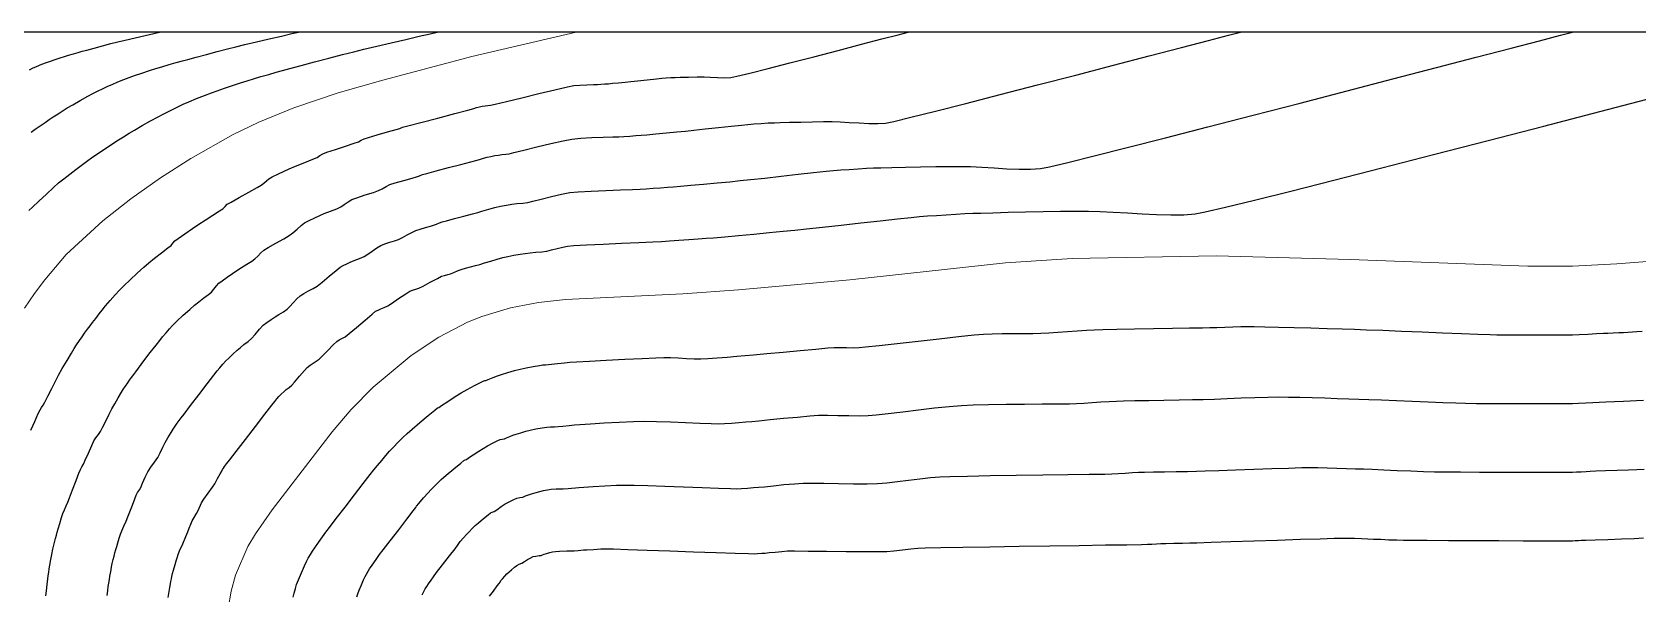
# Model space of a CAD drawing. Extents: x 27 to 849, y 0 to 853.
# Drawn here: x 492.7 to 583, y 821 to 852.5 of the extents above; entities that cross this region are included whole.
import ezdxf

# ---------------------------------------------------------------- set-up
doc = ezdxf.new("R2010")
doc.units = 0
doc.header["$LTSCALE"] = 2
for name, color, linetype in [('ARQ - PORTAS E ESQUADRIAS 1-50', 2, 'Continuous'), ('Curva 1 m', 5, 'Continuous'), ('Curva Mestra', 1, 'Continuous')]:
    doc.layers.add(name, color=color, linetype=linetype)

msp = doc.modelspace()

# ---------------------------------------------------------------- linework, layer by layer
at = {"layer": 'ARQ - PORTAS E ESQUADRIAS 1-50', "elevation": 45}
msp.add_lwpolyline([(848.941, 852.522), (26.505, 852.522), (26.505, 7.377), (848.941, 7.377)], close=True, dxfattribs=at)
at = {"layer": 'Curva 1 m', "linetype": 'Continuous', "lineweight": -3}
for points, elevation in [([(492.553, 842.498), (492.748, 842.684), (493.106, 843.021), (493.532, 843.42), (493.935, 843.791), (494.219, 844.045), (494.505, 844.28), (494.842, 844.546), (495.184, 844.807), (495.479, 845.029), (495.783, 845.25), (496.145, 845.506), (496.51, 845.76), (496.822, 845.973), (497.132, 846.178), (497.496, 846.413), (497.861, 846.644), (498.178, 846.839), (498.489, 847.021), (498.923, 847.269), (499.392, 847.534), (499.81, 847.767), (500.088, 847.918), (500.35, 848.051), (500.656, 848.201), (500.964, 848.348), (501.23, 848.471), (501.547, 848.607), (501.974, 848.785), (502.424, 848.967), (502.806, 849.115), (503.127, 849.23), (503.543, 849.372), (503.999, 849.525), (504.44, 849.669), (504.811, 849.787), (505.171, 849.897), (505.59, 850.021), (506.029, 850.148), (506.449, 850.268), (506.811, 850.369), (507.219, 850.48), (507.848, 850.649), (508.611, 850.852), (509.418, 851.064), (510.181, 851.262), (510.811, 851.423), (511.375, 851.56), (512.099, 851.731), (512.909, 851.921), (513.73, 852.112), (514.486, 852.287), (515.101, 852.429), (515.502, 852.522)], 66), ([(492.574, 850.412), (492.757, 850.496), (492.983, 850.593), (493.281, 850.715), (493.545, 850.819), (493.754, 850.893), (494.027, 850.985), (494.31, 851.078), (494.548, 851.155), (494.778, 851.225), (495.047, 851.304), (495.316, 851.381), (495.548, 851.446), (495.807, 851.516), (496.214, 851.625), (496.69, 851.751), (497.16, 851.874), (497.548, 851.972), (497.967, 852.074), (498.514, 852.202), (499.087, 852.335), (499.581, 852.45), (499.893, 852.522)], 68), ([(492.66, 830.148), (492.883, 830.651), (493.077, 831.083), (493.173, 831.291), (493.266, 831.426), (493.36, 831.56), (493.444, 831.724), (493.615, 832.067), (493.829, 832.495), (494.042, 832.918), (494.211, 833.242), (494.426, 833.622), (494.692, 834.076), (494.937, 834.487), (495.091, 834.741), (495.232, 834.956), (495.396, 835.199), (495.539, 835.406), (495.683, 835.604), (495.85, 835.828), (495.997, 836.024), (496.129, 836.198), (496.311, 836.438), (496.506, 836.691), (496.672, 836.902), (496.863, 837.134), (497.123, 837.443), (497.398, 837.763), (497.639, 838.027), (497.883, 838.269), (498.242, 838.608), (498.642, 838.979), (499.013, 839.316), (499.282, 839.554), (499.606, 839.816), (500.01, 840.127), (500.364, 840.398), (500.542, 840.538), (500.649, 840.663), (500.756, 840.788), (500.943, 840.926), (501.318, 841.192), (501.748, 841.491), (502.099, 841.731), (502.451, 841.959), (502.884, 842.232), (503.263, 842.471), (503.455, 842.598), (503.578, 842.723), (503.701, 842.847), (503.916, 842.973), (504.37, 843.227), (504.908, 843.526), (505.373, 843.787), (505.612, 843.926), (505.749, 844.038), (505.901, 844.174), (506.039, 844.283), (506.227, 844.384), (506.541, 844.538), (506.89, 844.703), (507.181, 844.836), (507.545, 844.988), (508.052, 845.193), (508.517, 845.38), (508.757, 845.481), (508.912, 845.586), (509.069, 845.689), (509.303, 845.772), (509.787, 845.933), (510.355, 846.12), (510.84, 846.28), (511.074, 846.361), (511.234, 846.445), (511.395, 846.528), (511.635, 846.602), (512.131, 846.746), (512.707, 846.912), (513.187, 847.05), (513.395, 847.11), (513.476, 847.143), (513.557, 847.175), (513.855, 847.254), (514.585, 847.446), (515.533, 847.695), (516.487, 847.946), (517.232, 848.142), (517.557, 848.228), (517.72, 848.278), (517.878, 848.324), (518.038, 848.356), (518.193, 848.382), (518.345, 848.399), (518.497, 848.416), (518.762, 848.479), (519.398, 848.631), (520.264, 848.839), (521.218, 849.067), (522.118, 849.279), (522.822, 849.44), (523.187, 849.516), (523.517, 849.546), (523.916, 849.564), (524.28, 849.574), (524.508, 849.582), (524.707, 849.595), (524.934, 849.611), (525.133, 849.626), (525.352, 849.645), (525.696, 849.675), (526.071, 849.71), (526.383, 849.74), (526.769, 849.781), (527.308, 849.841), (527.822, 849.898), (528.133, 849.93), (528.372, 849.948), (528.644, 849.965), (528.883, 849.977), (529.165, 849.986), (529.621, 849.996), (530.114, 850.005), (530.508, 850.008), (530.856, 849.995), (531.261, 849.971), (531.664, 849.955), (532.008, 849.968), (532.349, 850.041), (533.077, 850.22), (534.101, 850.479), (535.331, 850.794), (536.676, 851.142), (538.047, 851.498), (539.353, 851.838), (540.505, 852.138), (541.411, 852.374), (541.981, 852.522)], 64), ([(492.681, 846.902), (492.909, 847.068), (493.18, 847.26), (493.454, 847.451), (493.688, 847.61), (493.92, 847.764), (494.193, 847.94), (494.467, 848.114), (494.705, 848.26), (495.013, 848.44), (495.44, 848.682), (495.858, 848.916), (496.137, 849.069), (496.408, 849.206), (496.719, 849.356), (496.994, 849.483), (497.231, 849.586), (497.552, 849.72), (497.889, 849.856), (498.176, 849.967), (498.489, 850.078), (498.898, 850.217), (499.322, 850.357), (499.68, 850.471), (500.025, 850.576), (500.428, 850.694), (500.832, 850.81), (501.18, 850.908), (501.485, 850.991), (501.957, 851.117), (502.529, 851.269), (503.135, 851.429), (503.707, 851.577), (504.18, 851.697), (504.686, 851.82), (505.344, 851.976), (506.063, 852.143), (506.755, 852.304), (507.33, 852.437), (507.697, 852.522)], 67), ([(493.509, 820.842), (493.537, 821.131), (493.574, 821.482), (493.609, 821.796), (493.63, 821.975), (493.662, 822.17), (493.697, 822.364), (493.73, 822.572), (493.782, 822.889), (493.833, 823.169), (493.902, 823.475), (493.989, 823.839), (494.046, 824.068), (494.094, 824.248), (494.144, 824.428), (494.197, 824.606), (494.29, 824.917), (494.39, 825.244), (494.463, 825.467), (494.548, 825.672), (494.652, 825.904), (494.74, 826.108), (494.837, 826.359), (495.008, 826.81), (495.201, 827.319), (495.365, 827.748), (495.446, 827.954), (495.53, 828.099), (495.616, 828.244), (495.712, 828.461), (495.891, 828.871), (496.079, 829.295), (496.2, 829.553), (496.316, 829.726), (496.458, 829.917), (496.575, 830.089), (496.689, 830.306), (496.866, 830.662), (497.056, 831.046), (497.214, 831.351), (497.375, 831.636), (497.574, 831.976), (497.758, 832.285), (497.874, 832.475), (497.979, 832.636), (498.102, 832.819), (498.209, 832.974), (498.317, 833.122), (498.443, 833.29), (498.553, 833.437), (498.711, 833.645), (499.015, 834.042), (499.374, 834.511), (499.7, 834.933), (499.903, 835.192), (500.067, 835.391), (500.259, 835.621), (500.455, 835.847), (500.628, 836.037), (500.873, 836.276), (501.23, 836.611), (501.594, 836.945), (501.86, 837.182), (502.093, 837.367), (502.376, 837.583), (502.638, 837.782), (502.805, 837.919), (502.944, 838.077), (503.094, 838.265), (503.235, 838.419), (503.409, 838.554), (503.687, 838.75), (503.99, 838.957), (504.242, 839.127), (504.493, 839.288), (504.797, 839.475), (505.077, 839.651), (505.259, 839.777), (505.418, 839.933), (505.59, 840.123), (505.751, 840.276), (506.003, 840.427), (506.432, 840.66), (506.878, 840.904), (507.184, 841.085), (507.391, 841.249), (507.624, 841.455), (507.851, 841.655), (508.04, 841.8), (508.304, 841.945), (508.618, 842.092), (508.896, 842.215), (509.154, 842.321), (509.508, 842.46), (509.852, 842.598), (510.078, 842.698), (510.278, 842.828), (510.499, 842.988), (510.701, 843.114), (510.986, 843.218), (511.453, 843.37), (511.92, 843.519), (512.205, 843.618), (512.41, 843.722), (512.641, 843.85), (512.847, 843.952), (513.145, 844.046), (513.631, 844.186), (514.101, 844.318), (514.347, 844.389), (514.509, 844.454), (514.671, 844.519), (514.911, 844.584), (515.449, 844.726), (516.139, 844.906), (516.836, 845.089), (517.395, 845.235), (517.671, 845.309), (517.877, 845.371), (518.112, 845.443), (518.314, 845.499), (518.515, 845.542), (518.746, 845.585), (518.944, 845.617), (519.137, 845.639), (519.358, 845.661), (519.551, 845.685), (519.819, 845.749), (520.38, 845.889), (521.109, 846.071), (521.883, 846.259), (522.578, 846.417), (523.069, 846.51), (523.578, 846.559), (524.203, 846.593), (524.837, 846.615), (525.375, 846.63), (525.711, 846.642), (526, 846.66), (526.336, 846.683), (526.672, 846.707), (526.961, 846.729), (527.285, 846.757), (527.793, 846.802), (528.389, 846.856), (528.977, 846.911), (529.461, 846.958), (529.923, 847.007), (530.575, 847.079), (531.311, 847.16), (532.024, 847.24), (532.609, 847.303), (532.961, 847.339), (533.307, 847.365), (533.71, 847.392), (534.114, 847.416), (534.461, 847.433), (534.785, 847.443), (535.303, 847.456), (535.936, 847.471), (536.602, 847.483), (537.22, 847.492), (537.711, 847.494), (538.156, 847.481), (538.669, 847.452), (539.215, 847.419), (539.761, 847.394), (540.271, 847.388), (540.711, 847.413), (541.172, 847.509), (542.136, 847.741), (543.513, 848.084), (545.216, 848.517), (547.157, 849.015), (549.246, 849.554), (551.397, 850.111), (553.521, 850.663), (555.531, 851.187), (557.337, 851.658), (558.852, 852.053), (559.988, 852.349), (560.657, 852.522)], 63), ([(496.949, 820.856), (496.979, 821.14), (497.006, 821.361), (497.036, 821.55), (497.074, 821.765), (497.105, 821.945), (497.133, 822.116), (497.165, 822.311), (497.196, 822.482), (497.237, 822.668), (497.291, 822.893), (497.338, 823.081), (497.383, 823.253), (497.437, 823.449), (497.485, 823.621), (497.544, 823.824), (497.623, 824.085), (497.698, 824.313), (497.776, 824.504), (497.891, 824.765), (498.014, 825.042), (498.114, 825.276), (498.224, 825.561), (498.367, 825.943), (498.501, 826.3), (498.584, 826.507), (498.662, 826.646), (498.758, 826.802), (498.838, 826.941), (498.939, 827.171), (499.085, 827.516), (499.228, 827.814), (499.401, 828.072), (499.615, 828.363), (499.791, 828.618), (499.933, 828.887), (500.085, 829.199), (500.216, 829.459), (500.367, 829.724), (500.541, 830.019), (500.656, 830.209), (500.767, 830.378), (500.88, 830.541), (500.993, 830.697), (501.109, 830.85), (501.272, 831.063), (501.634, 831.535), (502.098, 832.14), (502.568, 832.751), (502.945, 833.241), (503.134, 833.483), (503.285, 833.666), (503.459, 833.871), (503.617, 834.046), (503.781, 834.206), (504.019, 834.429), (504.262, 834.652), (504.439, 834.809), (504.64, 834.966), (504.873, 835.139), (505.069, 835.301), (505.269, 835.528), (505.509, 835.825), (505.714, 836.051), (505.92, 836.212), (506.167, 836.38), (506.385, 836.523), (506.603, 836.659), (506.853, 836.811), (507.063, 836.956), (507.217, 837.106), (507.412, 837.318), (507.616, 837.536), (507.801, 837.705), (508.01, 837.838), (508.272, 837.976), (508.537, 838.114), (508.756, 838.245), (509.038, 838.469), (509.435, 838.809), (509.814, 839.134), (510.04, 839.317), (510.216, 839.414), (510.426, 839.511), (510.611, 839.593), (510.839, 839.684), (511.14, 839.8), (511.399, 839.916), (511.594, 840.041), (511.847, 840.221), (512.109, 840.404), (512.333, 840.539), (512.559, 840.627), (512.831, 840.711), (513.105, 840.793), (513.335, 840.875), (513.559, 840.985), (513.818, 841.128), (514.077, 841.27), (514.3, 841.377), (514.545, 841.459), (514.846, 841.544), (515.124, 841.617), (515.3, 841.668), (515.454, 841.729), (515.629, 841.803), (515.785, 841.862), (516.018, 841.927), (516.471, 842.046), (517.007, 842.185), (517.49, 842.311), (517.785, 842.389), (518.009, 842.456), (518.27, 842.537), (518.53, 842.615), (518.749, 842.675), (519.051, 842.74), (519.397, 842.804), (519.694, 842.852), (519.984, 842.885), (520.316, 842.917), (520.605, 842.954), (520.88, 843.018), (521.352, 843.14), (521.92, 843.284), (522.486, 843.416), (522.95, 843.504), (523.429, 843.547), (524.148, 843.588), (524.981, 843.625), (525.804, 843.657), (526.49, 843.683), (526.913, 843.701), (527.252, 843.723), (527.645, 843.749), (528.056, 843.778), (528.449, 843.807), (528.788, 843.833), (529.17, 843.866), (529.76, 843.918), (530.476, 843.982), (531.233, 844.052), (531.948, 844.119), (532.538, 844.176), (533.112, 844.236), (533.911, 844.324), (534.835, 844.426), (535.785, 844.532), (536.66, 844.629), (537.361, 844.704), (537.788, 844.747), (538.194, 844.779), (538.666, 844.812), (539.159, 844.842), (539.631, 844.869), (540.038, 844.888), (540.434, 844.901), (541.057, 844.918), (541.831, 844.936), (542.68, 844.953), (543.527, 844.968), (544.297, 844.978), (544.913, 844.98), (545.478, 844.965), (546.123, 844.93), (546.816, 844.888), (547.524, 844.849), (548.214, 844.824), (548.855, 844.823), (549.413, 844.858), (549.92, 844.96), (550.949, 845.203), (552.428, 845.567), (554.283, 846.034), (556.442, 846.583), (558.831, 847.196), (561.377, 847.852), (564.008, 848.533), (566.65, 849.219), (569.231, 849.89), (571.677, 850.527), (573.915, 851.111), (575.873, 851.621), (577.477, 852.04), (578.655, 852.347), (579.333, 852.522)], 62), ([(500.381, 820.747), (500.42, 820.981), (500.478, 821.32), (500.514, 821.526), (500.536, 821.66), (500.559, 821.794), (500.592, 821.938), (500.63, 822.094), (500.684, 822.292), (500.768, 822.602), (500.827, 822.814), (500.878, 822.988), (500.933, 823.16), (501.024, 823.376), (501.198, 823.775), (501.377, 824.187), (501.487, 824.444), (501.561, 824.64), (501.643, 824.866), (501.723, 825.059), (501.831, 825.254), (501.964, 825.473), (502.061, 825.638), (502.123, 825.777), (502.19, 825.938), (502.256, 826.075), (502.39, 826.274), (502.63, 826.612), (502.87, 826.95), (503.006, 827.148), (503.077, 827.282), (503.153, 827.438), (503.218, 827.568), (503.296, 827.704), (503.386, 827.856), (503.438, 827.943), (503.494, 828.027), (503.55, 828.109), (503.607, 828.187), (503.665, 828.264), (503.817, 828.462), (504.197, 828.957), (504.716, 829.631), (505.282, 830.368), (505.806, 831.049), (506.197, 831.557), (506.365, 831.774), (506.484, 831.917), (506.607, 832.055), (506.726, 832.171), (506.89, 832.323), (507.018, 832.437), (507.177, 832.559), (507.333, 832.683), (507.488, 832.86), (507.761, 833.183), (508.035, 833.506), (508.192, 833.683), (508.357, 833.806), (508.528, 833.919), (508.7, 834.025), (508.867, 834.136), (509.039, 834.308), (509.347, 834.627), (509.661, 834.951), (509.851, 835.134), (510, 835.225), (510.177, 835.317), (510.329, 835.404), (510.546, 835.58), (510.964, 835.931), (511.443, 836.336), (511.848, 836.676), (512.04, 836.834), (512.181, 836.907), (512.326, 836.972), (512.513, 837.045), (512.72, 837.133), (512.939, 837.277), (513.333, 837.545), (513.731, 837.815), (513.965, 837.963), (514.122, 838.022), (514.307, 838.077), (514.466, 838.131), (514.704, 838.252), (515.109, 838.467), (515.515, 838.682), (515.752, 838.801), (515.909, 838.851), (516.092, 838.9), (516.252, 838.946), (516.439, 839.021), (516.682, 839.123), (516.898, 839.206), (517.092, 839.261), (517.365, 839.332), (517.655, 839.405), (517.898, 839.469), (518.165, 839.549), (518.517, 839.658), (518.881, 839.768), (519.184, 839.851), (519.476, 839.915), (519.818, 839.981), (520.159, 840.041), (520.444, 840.087), (520.726, 840.121), (521.054, 840.152), (521.381, 840.185), (521.659, 840.223), (521.931, 840.282), (522.245, 840.364), (522.559, 840.443), (522.831, 840.497), (523.189, 840.524), (523.901, 840.562), (524.834, 840.607), (525.856, 840.655), (526.832, 840.699), (527.63, 840.736), (528.115, 840.761), (528.567, 840.79), (529.092, 840.825), (529.64, 840.863), (530.164, 840.902), (530.615, 840.937), (531.032, 840.972), (531.665, 841.028), (532.444, 841.097), (533.298, 841.175), (534.159, 841.254), (534.954, 841.329), (535.615, 841.394), (536.266, 841.462), (537.159, 841.559), (538.205, 841.675), (539.315, 841.799), (540.401, 841.919), (541.372, 842.026), (542.14, 842.108), (542.615, 842.155), (543.059, 842.191), (543.57, 842.227), (544.115, 842.262), (544.659, 842.295), (545.171, 842.322), (545.615, 842.343), (546.059, 842.358), (546.744, 842.377), (547.602, 842.398), (548.566, 842.419), (549.567, 842.438), (550.538, 842.454), (551.41, 842.464), (552.115, 842.466), (552.768, 842.45), (553.506, 842.413), (554.301, 842.365), (555.125, 842.316), (555.947, 842.276), (556.739, 842.253), (557.471, 842.26), (558.115, 842.304), (558.683, 842.415), (559.816, 842.68), (561.444, 843.078), (563.498, 843.591), (565.908, 844.201), (568.605, 844.89), (571.519, 845.638), (574.58, 846.428), (577.72, 847.24), (580.868, 848.057), (583.954, 848.859)], 61), ([(507.405, 820.767), (507.46, 820.998), (507.531, 821.26), (507.601, 821.487), (507.704, 821.744), (507.873, 822.139), (508.044, 822.529), (508.155, 822.77), (508.257, 822.958), (508.381, 823.168), (508.494, 823.35), (508.622, 823.541), (508.827, 823.837), (509.053, 824.158), (509.244, 824.423), (509.446, 824.691), (509.829, 825.192), (510.321, 825.833), (510.85, 826.521), (511.345, 827.163), (511.733, 827.664), (511.944, 827.933), (512.144, 828.177), (512.38, 828.459), (512.619, 828.738), (512.828, 828.974), (513.047, 829.207), (513.31, 829.479), (513.578, 829.748), (513.813, 829.973), (514.096, 830.218), (514.532, 830.584), (514.999, 830.971), (515.371, 831.277), (515.524, 831.402), (515.596, 831.431), (515.745, 831.534), (516.096, 831.773), (516.507, 832.049), (516.841, 832.261), (517.18, 832.448), (517.605, 832.668), (517.968, 832.852), (518.127, 832.931), (518.183, 832.94), (518.24, 832.949), (518.373, 833.004), (518.643, 833.115), (518.887, 833.209), (519.115, 833.283), (519.471, 833.393), (519.856, 833.506), (520.173, 833.591), (520.498, 833.66), (520.897, 833.735), (521.248, 833.797), (521.433, 833.826), (521.592, 833.834), (521.752, 833.839), (521.93, 833.859), (522.268, 833.899), (522.651, 833.943), (522.966, 833.975), (523.332, 833.997), (524.059, 834.038), (525.009, 834.088), (526.041, 834.141), (527.019, 834.189), (527.801, 834.224), (528.25, 834.238), (528.624, 834.232), (529.057, 834.212), (529.511, 834.19), (529.944, 834.172), (530.318, 834.168), (530.725, 834.185), (531.244, 834.218), (531.809, 834.261), (532.355, 834.305), (532.818, 834.343), (533.285, 834.385), (534.035, 834.455), (534.948, 834.541), (535.904, 834.631), (536.781, 834.712), (537.459, 834.773), (537.818, 834.8), (538.14, 834.803), (538.516, 834.795), (538.891, 834.788), (539.214, 834.793), (539.586, 834.829), (540.343, 834.913), (541.366, 835.028), (542.531, 835.161), (543.72, 835.295), (544.811, 835.416), (545.682, 835.507), (546.214, 835.554), (546.695, 835.575), (547.253, 835.585), (547.848, 835.589), (548.439, 835.592), (548.983, 835.596), (549.44, 835.608), (549.885, 835.63), (550.396, 835.663), (550.94, 835.701), (551.485, 835.739), (551.996, 835.772), (552.44, 835.795), (552.926, 835.809), (553.714, 835.826), (554.699, 835.845), (555.778, 835.864), (556.845, 835.882), (557.798, 835.897), (558.531, 835.91), (558.94, 835.918), (559.325, 835.931), (559.771, 835.948), (560.237, 835.966), (560.683, 835.98), (561.068, 835.987), (561.423, 835.982), (562.02, 835.969), (562.794, 835.95), (563.681, 835.926), (564.617, 835.899), (565.536, 835.872), (566.375, 835.847), (567.068, 835.824), (567.743, 835.8), (568.653, 835.766), (569.719, 835.724), (570.864, 835.678), (572.011, 835.632), (573.083, 835.589), (574.001, 835.553), (574.688, 835.527), (575.068, 835.515), (575.481, 835.509), (575.965, 835.506), (576.468, 835.505), (576.937, 835.506), (577.318, 835.506), (577.679, 835.506), (578.099, 835.505), (578.537, 835.506), (578.957, 835.509), (579.318, 835.515), (579.708, 835.53), (580.185, 835.554), (580.667, 835.58), (581.072, 835.603), (581.318, 835.615), (581.604, 835.626), (581.929, 835.638), (582.193, 835.648), (582.432, 835.661), (582.704, 835.677), (582.943, 835.692), (583.246, 835.715)], 59), ([(510.982, 820.796), (511.035, 820.967), (511.112, 821.159), (511.238, 821.456), (511.367, 821.748), (511.45, 821.929), (511.527, 822.07), (511.62, 822.228), (511.704, 822.364), (511.847, 822.576), (512.068, 822.891), (512.266, 823.169), (512.47, 823.437), (512.859, 823.944), (513.336, 824.562), (513.799, 825.163), (514.151, 825.619), (514.292, 825.801), (514.341, 825.882), (514.47, 826.036), (514.74, 826.353), (514.986, 826.632), (515.147, 826.805), (515.344, 827.009), (515.547, 827.212), (515.724, 827.382), (516.009, 827.628), (516.437, 827.985), (516.829, 828.309), (517.007, 828.454), (517.079, 828.483), (517.151, 828.512), (517.269, 828.592), (517.531, 828.771), (517.836, 828.976), (518.085, 829.134), (518.335, 829.273), (518.646, 829.436), (518.917, 829.573), (519.049, 829.636), (519.162, 829.656), (519.276, 829.673), (519.39, 829.719), (519.586, 829.8), (519.761, 829.868), (519.932, 829.924), (520.199, 830.006), (520.488, 830.091), (520.725, 830.154), (521.043, 830.223), (521.406, 830.29), (521.67, 830.331), (521.873, 830.343), (522.105, 830.348), (522.309, 830.356), (522.566, 830.384), (522.913, 830.425), (523.219, 830.458), (523.524, 830.479), (524.12, 830.516), (524.896, 830.561), (525.74, 830.605), (526.539, 830.639), (527.182, 830.656), (527.821, 830.647), (528.613, 830.621), (529.459, 830.585), (530.258, 830.549), (530.911, 830.522), (531.318, 830.515), (531.657, 830.528), (532.05, 830.553), (532.461, 830.585), (532.854, 830.618), (533.193, 830.646), (533.592, 830.683), (534.222, 830.746), (534.977, 830.821), (535.752, 830.895), (536.442, 830.955), (536.943, 830.989), (537.447, 830.996), (538.033, 830.987), (538.645, 830.972), (539.231, 830.964), (539.735, 830.975), (540.185, 831.014), (540.854, 831.089), (541.671, 831.188), (542.563, 831.296), (543.46, 831.401), (544.291, 831.488), (544.985, 831.546), (545.64, 831.574), (546.5, 831.596), (547.485, 831.611), (548.512, 831.623), (549.502, 831.631), (550.374, 831.637), (551.046, 831.644), (551.438, 831.652), (551.844, 831.673), (552.316, 831.705), (552.809, 831.739), (553.281, 831.771), (553.688, 831.793), (554.087, 831.804), (554.718, 831.816), (555.501, 831.83), (556.357, 831.844), (557.205, 831.858), (557.967, 831.872), (558.563, 831.885), (559.193, 831.905), (559.918, 831.932), (560.69, 831.963), (561.463, 831.991), (562.188, 832.012), (562.818, 832.022), (563.361, 832.018), (563.996, 832.006), (564.688, 831.987), (565.401, 831.965), (566.1, 831.942), (566.751, 831.919), (567.318, 831.9), (567.871, 831.88), (568.593, 831.851), (569.427, 831.816), (570.318, 831.779), (571.209, 831.742), (572.043, 831.709), (572.765, 831.683), (573.318, 831.668), (573.924, 831.659), (574.664, 831.653), (575.466, 831.65), (576.256, 831.649), (576.961, 831.649), (577.506, 831.65), (577.818, 831.65), (578.165, 831.65), (578.568, 831.65), (578.971, 831.652), (579.318, 831.657), (579.665, 831.671), (580.068, 831.692), (580.471, 831.715), (580.818, 831.732), (581.204, 831.747), (581.693, 831.764), (582.182, 831.782), (582.568, 831.798), (582.915, 831.816), (583.318, 831.839)], 58), ([(514.663, 820.907), (514.745, 821.088), (514.827, 821.235), (514.914, 821.378), (515.01, 821.519), (515.157, 821.73), (515.289, 821.915), (515.468, 822.15), (515.806, 822.589), (516.19, 823.087), (516.505, 823.496), (516.639, 823.67), (516.676, 823.731), (516.713, 823.791), (516.802, 823.898), (516.981, 824.107), (517.143, 824.291), (517.293, 824.45), (517.473, 824.634), (517.635, 824.791), (517.822, 824.953), (518.101, 825.187), (518.361, 825.402), (518.491, 825.506), (518.598, 825.55), (518.706, 825.592), (518.848, 825.687), (519.102, 825.86), (519.329, 826.007), (519.55, 826.131), (519.804, 826.264), (519.972, 826.342), (520.141, 826.371), (520.312, 826.397), (520.474, 826.46), (520.635, 826.527), (520.804, 826.581), (521.057, 826.658), (521.278, 826.718), (521.478, 826.762), (521.707, 826.806), (521.908, 826.836), (522.196, 826.851), (522.583, 826.862), (522.865, 826.873), (523.059, 826.893), (523.279, 826.92), (523.473, 826.941), (523.742, 826.959), (524.27, 826.991), (524.927, 827.028), (525.585, 827.058), (526.115, 827.073), (526.57, 827.065), (527.334, 827.041), (528.299, 827.007), (529.355, 826.967), (530.394, 826.927), (531.307, 826.893), (531.985, 826.869), (532.318, 826.861), (532.607, 826.874), (532.943, 826.897), (533.279, 826.925), (533.568, 826.949), (533.892, 826.98), (534.399, 827.033), (534.995, 827.093), (535.584, 827.145), (536.068, 827.178), (536.545, 827.183), (537.242, 827.174), (538.061, 827.159), (538.902, 827.147), (539.667, 827.143), (540.255, 827.156), (540.774, 827.197), (541.371, 827.263), (542.005, 827.343), (542.64, 827.423), (543.236, 827.492), (543.755, 827.537), (544.32, 827.557), (545.308, 827.579), (546.592, 827.6), (548.045, 827.622), (549.542, 827.642), (550.956, 827.661), (552.16, 827.676), (553.029, 827.688), (553.435, 827.696), (553.782, 827.715), (554.185, 827.743), (554.588, 827.771), (554.935, 827.79), (555.255, 827.798), (555.763, 827.808), (556.385, 827.818), (557.047, 827.829), (557.672, 827.84), (558.185, 827.851), (558.675, 827.866), (559.435, 827.892), (560.374, 827.925), (561.401, 827.961), (562.425, 827.996), (563.355, 828.027), (564.1, 828.048), (564.568, 828.057), (565.012, 828.053), (565.523, 828.042), (566.068, 828.027), (566.613, 828.009), (567.124, 827.991), (567.568, 827.975), (568.068, 827.956), (568.723, 827.929), (569.468, 827.897), (570.235, 827.865), (570.957, 827.838), (571.568, 827.821), (572.153, 827.813), (573.035, 827.807), (574.102, 827.802), (575.243, 827.799), (576.346, 827.797), (577.301, 827.795), (577.995, 827.795), (578.318, 827.794), (578.549, 827.794), (578.818, 827.794), (579.087, 827.795), (579.318, 827.799), (579.549, 827.808), (579.818, 827.822), (580.087, 827.837), (580.318, 827.849), (580.636, 827.861), (581.184, 827.88), (581.837, 827.904), (582.465, 827.927), (582.943, 827.948), (583.35, 827.969)], 57), ([(518.437, 820.823), (518.662, 821.116), (518.882, 821.401), (518.987, 821.538), (519.036, 821.619), (519.086, 821.7), (519.177, 821.81), (519.3, 821.95), (519.42, 822.075), (519.547, 822.2), (519.674, 822.312), (519.85, 822.461), (519.974, 822.557), (520.117, 822.616), (520.262, 822.673), (520.411, 822.771), (520.573, 822.88), (520.731, 822.971), (520.894, 823.048), (521.047, 823.079), (521.24, 823.106), (521.348, 823.121), (521.429, 823.153), (521.509, 823.186), (521.649, 823.23), (521.831, 823.282), (521.988, 823.315), (522.146, 823.341), (522.369, 823.351), (522.787, 823.367), (523.203, 823.381), (523.422, 823.39), (523.574, 823.407), (523.726, 823.424), (523.914, 823.437), (524.282, 823.458), (524.702, 823.479), (525.047, 823.49), (525.418, 823.481), (526.214, 823.455), (527.311, 823.418), (528.586, 823.373), (529.916, 823.325), (531.178, 823.281), (532.247, 823.243), (533.002, 823.217), (533.318, 823.208), (533.517, 823.218), (533.744, 823.235), (533.943, 823.252), (534.161, 823.274), (534.505, 823.309), (534.88, 823.344), (535.193, 823.366), (535.583, 823.368), (536.364, 823.363), (537.383, 823.353), (538.487, 823.343), (539.523, 823.335), (540.337, 823.332), (540.776, 823.337), (541.181, 823.373), (541.651, 823.431), (542.121, 823.489), (542.526, 823.528), (542.928, 823.539), (543.806, 823.556), (545.052, 823.578), (546.561, 823.603), (548.224, 823.629), (549.934, 823.655), (551.584, 823.68), (553.066, 823.703), (554.273, 823.721), (555.097, 823.734), (555.432, 823.74), (555.671, 823.754), (555.944, 823.773), (556.182, 823.787), (556.46, 823.794), (556.908, 823.801), (557.399, 823.809), (557.807, 823.818), (558.2, 823.83), (559.01, 823.857), (560.117, 823.893), (561.403, 823.936), (562.747, 823.981), (564.03, 824.023), (565.133, 824.058), (565.935, 824.082), (566.318, 824.092), (566.665, 824.087), (567.068, 824.077), (567.471, 824.063), (567.818, 824.051), (568.128, 824.039), (568.541, 824.021), (568.999, 824.002), (569.444, 823.985), (569.818, 823.974), (570.263, 823.969), (571.153, 823.965), (572.359, 823.959), (573.746, 823.954), (575.185, 823.949), (576.544, 823.945), (577.69, 823.942), (578.492, 823.939), (578.818, 823.939), (578.977, 823.938), (579.159, 823.939), (579.318, 823.941), (579.477, 823.948), (579.659, 823.958), (579.818, 823.966), (580.068, 823.975), (580.607, 823.994), (581.318, 824.019), (582.085, 824.047), (582.79, 824.075), (583.318, 824.097)], 56)]:
    msp.add_lwpolyline(points, dxfattribs=dict(at, elevation=elevation))
at = {"layer": 'Curva Mestra', "lineweight": 0}
for points, elevation in [([(492.309, 837.007), (492.869, 837.838), (493.441, 838.611), (494.649, 840.018), (496.703, 841.926), (498.278, 843.156), (499.956, 844.335), (501.651, 845.418), (504.039, 846.767), (505.466, 847.458), (507.436, 848.264), (509.943, 849.104), (512.443, 849.831), (517.443, 851.148), (523.306, 852.522)], 65), ([(503.757, 820.133), (503.923, 821.107), (504.168, 822.007), (504.861, 823.611), (505.283, 824.336), (506.221, 825.677), (509.596, 830.065), (510.671, 831.315), (511.901, 832.563), (514.04, 834.351), (515.597, 835.388), (517.204, 836.225), (518.012, 836.55), (519.62, 837.027), (521.195, 837.322), (522.713, 837.491), (529.318, 837.821), (532.443, 838.04), (538.693, 838.612), (547.443, 839.563), (551.193, 839.798), (559.318, 839.952), (566.818, 839.749), (576.818, 839.362), (579.318, 839.374), (581.818, 839.499), (587.443, 839.933)], 60)]:
    msp.add_lwpolyline(points, dxfattribs=dict(at, elevation=elevation)).dxf.unprotected_set("ltscale", 0)

doc.saveas('drawing.dxf')
